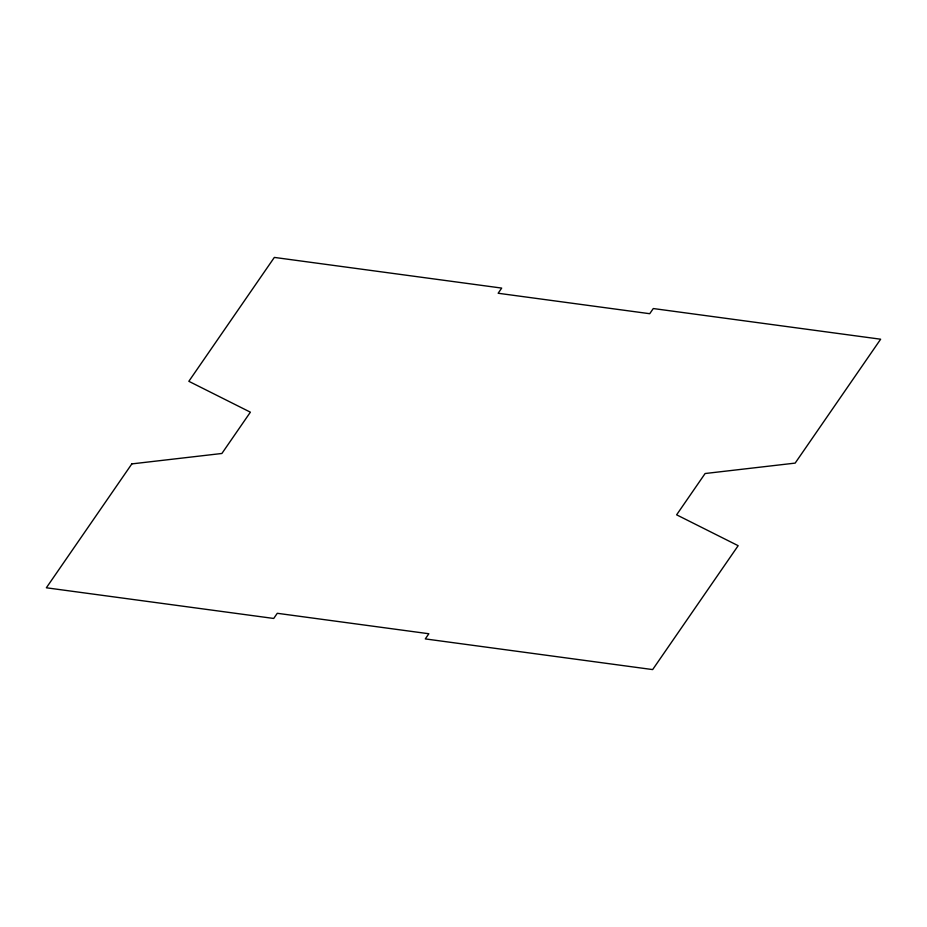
<?xml version="1.0" encoding="UTF-8"?>
<svg xmlns="http://www.w3.org/2000/svg" width="927" height="927" viewBox="0 0 927 927"><rect width="100%" height="100%" fill="white"/><g stroke="black" fill="none" stroke-linecap="round" stroke-linejoin="round"><path stroke-width="1.39" d="M131.843 463.894L46.35 587.788L273.72 618.46L277.277 613.292L428.853 633.744L425.296 638.912L652.654 669.584L738.159 545.69L676.617 514.821L705.111 473.523L795.157 463.106L880.65 339.212L653.28 308.54L649.723 313.708L498.147 293.256L501.704 288.088L274.346 257.416L188.841 381.31L250.383 412.179L221.889 453.477L131.843 463.894"/></g></svg>
